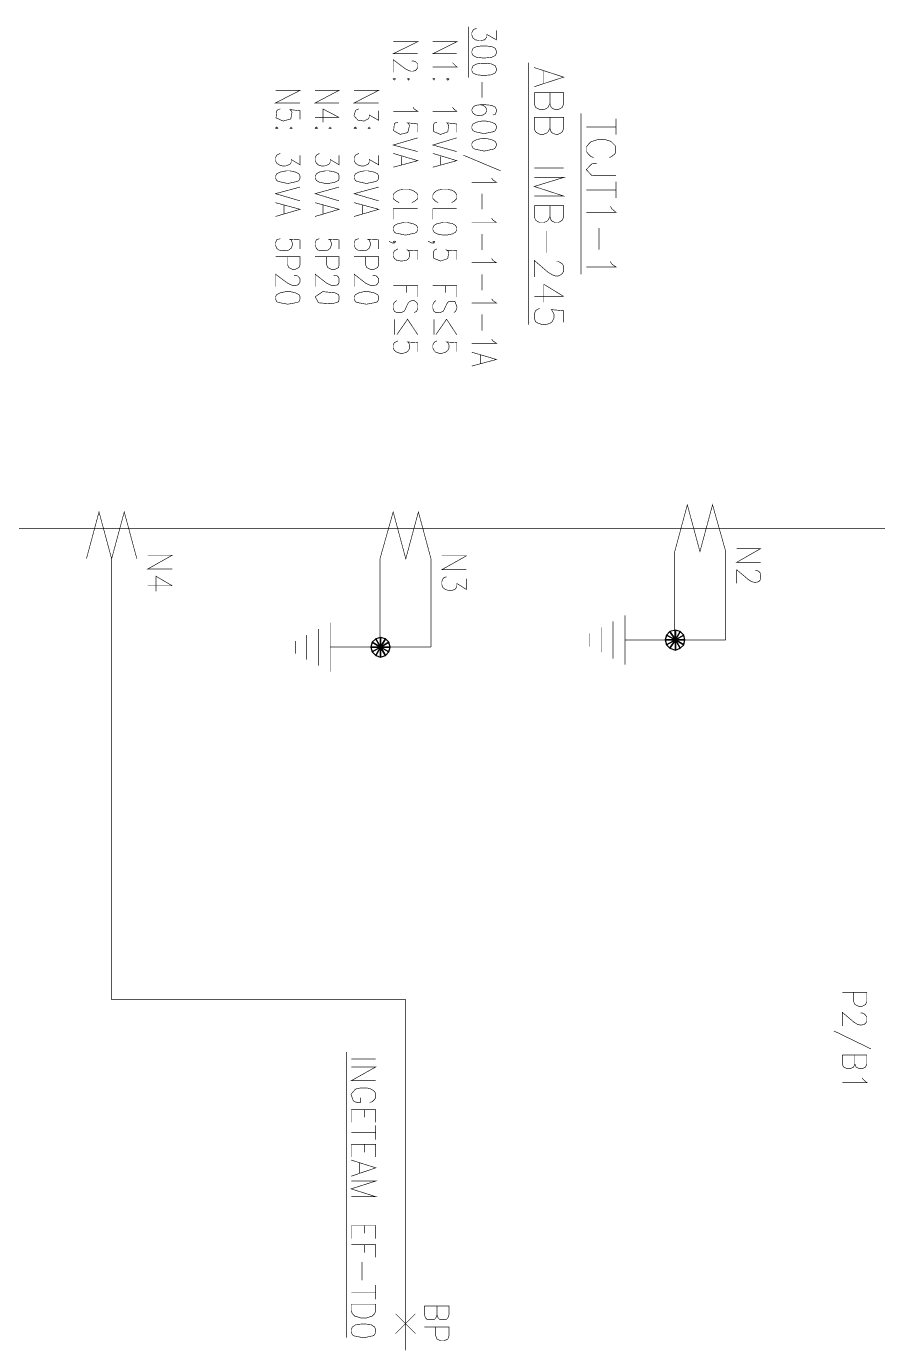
# Model space of a CAD drawing. Extents: x 0.1 to 11.6, y 0.2 to 16.4.
# Drawn here: x 4.391 to 5.572, y 9.107 to 10.938 of the extents above; entities that cross this region are included whole.
import ezdxf

# ---------------------------------------------------------------- set-up
doc = ezdxf.new("R2010")
doc.units = 0
doc.header["$MEASUREMENT"] = 0

msp = doc.modelspace()

# ---------------------------------------------------------------- linework, layer by layer
at = {"color": 0, "const_width": 0.000833}
for points in [[(5.00418, 10.9375), (5.00418, 10.8666)], [(5.04335, 10.9325), (5.04335, 10.9192), (5.03, 10.9267), (5.03, 10.9233), (5.02832, 10.9208), (5.02669, 10.9192), (5.02165, 10.9183), (5.01915, 10.9183), (5.01417, 10.9192), (5.01085, 10.9217), (5.00917, 10.9258), (5.00917, 10.9291), (5.01085, 10.9325), (5.01247, 10.9341), (5.01585, 10.935)], [(4.90001, 10.9167), (4.93419, 10.9167), (4.90001, 10.9), (4.93419, 10.9)], [(4.95503, 10.9167), (4.98833, 10.9167), (4.95503, 10.9), (4.98833, 10.9)], [(4.92583, 10.89), (4.92751, 10.89), (4.93083, 10.8892), (4.93419, 10.8858), (4.93419, 10.8808), (4.93251, 10.8783), (4.93083, 10.8766), (4.92751, 10.8758), (4.92415, 10.8758), (4.92165, 10.8766), (4.91667, 10.8792), (4.90001, 10.8917), (4.90001, 10.8741)], [(4.98247, 10.8875), (4.98833, 10.8817), (4.95503, 10.8817)], [(5.08751, 10.8875), (5.08751, 10.5241)], [(5.09581, 10.8808), (5.13667, 10.8675), (5.09581, 10.8542)], [(5.10915, 10.8758), (5.10915, 10.8592)], [(5.02333, 10.8608), (5.02333, 10.8391)], [(4.73665, 10.8492), (4.77083, 10.8492), (4.73665, 10.8317), (4.77083, 10.8317)], [(4.79167, 10.8492), (4.82497, 10.8492), (4.79167, 10.8317), (4.82497, 10.8317)], [(4.84581, 10.8492), (4.87999, 10.8492), (4.84581, 10.8317), (4.87999, 10.8317)], [(5.09581, 10.8458), (5.13667, 10.8458), (5.13667, 10.8308), (5.13499, 10.8258), (5.13249, 10.8242), (5.12918, 10.8225), (5.125, 10.8225), (5.12082, 10.8242), (5.11919, 10.8258), (5.11751, 10.8308), (5.11751, 10.8458)], [(5.11751, 10.8308), (5.11501, 10.8258), (5.11333, 10.8242), (5.10915, 10.8225), (5.10335, 10.8225), (5.09999, 10.8242), (5.0975, 10.8258), (5.09581, 10.8308), (5.09581, 10.8458)], [(4.77083, 10.8091), (4.77083, 10.8208), (4.75667, 10.8225), (4.75836, 10.8208), (4.7595, 10.8187), (4.75792, 10.8096), (4.74718, 10.8065), (4.73742, 10.811), (4.73833, 10.8205), (4.74001, 10.8225), (4.74333, 10.8233)], [(4.82497, 10.8116), (4.80251, 10.8233), (4.80251, 10.805)], [(4.87999, 10.8208), (4.87999, 10.8075), (4.86664, 10.815), (4.86664, 10.8116), (4.86578, 10.8099), (4.85954, 10.8065), (4.85081, 10.8079), (4.8456, 10.8139), (4.8476, 10.821), (4.84918, 10.8225), (4.85249, 10.8233)], [(4.92751, 10.8258), (4.92914, 10.8233), (4.93419, 10.82), (4.90001, 10.82)], [(4.98247, 10.8258), (4.98415, 10.8233), (4.98833, 10.82), (4.95503, 10.82)], [(5.03836, 10.815), (5.04167, 10.8158), (5.04335, 10.82), (5.04335, 10.8225), (5.04167, 10.8258), (5.03668, 10.8283), (5.02832, 10.8292), (5.02083, 10.8292), (5.01417, 10.8283), (5.01085, 10.8258), (5.00917, 10.8225), (5.00917, 10.8208), (5.01085, 10.8175), (5.01417, 10.815), (5.01915, 10.8141), (5.02083, 10.8141), (5.02501, 10.815), (5.02832, 10.8175), (5.03, 10.8208), (5.03, 10.8225), (5.02832, 10.8258), (5.02501, 10.8283), (5.02083, 10.8292)], [(5.16086, 10.8175), (5.16086, 10.5941)], [(4.82497, 10.8116), (4.79167, 10.8116)], [(4.93419, 10.7908), (4.93419, 10.8025), (4.91997, 10.8041), (4.92165, 10.8025), (4.92258, 10.8), (4.92025, 10.7906), (4.90972, 10.7881), (4.90056, 10.7932), (4.90164, 10.8024), (4.90332, 10.8041), (4.90668, 10.805)], [(4.98833, 10.7908), (4.98833, 10.8025), (4.97418, 10.8041), (4.97586, 10.8025), (4.977, 10.8005), (4.97581, 10.7917), (4.96576, 10.788), (4.95622, 10.792), (4.95606, 10.8019), (4.95751, 10.8041), (4.96083, 10.805)], [(5.09581, 10.8116), (5.13667, 10.8116), (5.13667, 10.7967), (5.13499, 10.7917), (5.13249, 10.79), (5.12918, 10.7883), (5.125, 10.7883), (5.12082, 10.79), (5.11919, 10.7917), (5.11751, 10.7967), (5.11751, 10.8116)], [(5.11751, 10.7967), (5.11501, 10.7917), (5.11333, 10.79), (5.10915, 10.7883), (5.10335, 10.7883), (5.09999, 10.79), (5.0975, 10.7917), (5.09581, 10.7967), (5.09581, 10.8116)], [(5.20915, 10.81), (5.20915, 10.7875)], [(4.93419, 10.7833), (4.90001, 10.7733), (4.93419, 10.7642)], [(4.98833, 10.7833), (4.95503, 10.7733), (4.98833, 10.7642)], [(5.20915, 10.7983), (5.16835, 10.7983)], [(5.19997, 10.7558), (5.20335, 10.7575), (5.20751, 10.7608), (5.20882, 10.7629), (5.20876, 10.7719), (5.20204, 10.7784), (5.19997, 10.7791), (5.19417, 10.7808), (5.18419, 10.7808), (5.17833, 10.7791), (5.17415, 10.7775), (5.17085, 10.7741), (5.16835, 10.7708), (5.16835, 10.7642), (5.17085, 10.7608), (5.17415, 10.7575), (5.17833, 10.7558)], [(4.77083, 10.7592), (4.77083, 10.7458), (4.75836, 10.7533), (4.75836, 10.7491), (4.75667, 10.7466), (4.75499, 10.7458), (4.75, 10.7441), (4.74669, 10.7441), (4.74164, 10.7458), (4.73833, 10.7483), (4.73665, 10.7516), (4.73665, 10.7558), (4.73833, 10.7592), (4.74333, 10.7617)], [(4.82497, 10.7592), (4.82497, 10.7458), (4.8125, 10.7533), (4.8125, 10.7491), (4.81082, 10.7466), (4.80919, 10.7458), (4.80414, 10.7441), (4.80083, 10.7441), (4.79585, 10.7458), (4.79335, 10.7483), (4.79167, 10.7516), (4.79167, 10.7558), (4.79335, 10.7592), (4.79497, 10.76), (4.79753, 10.7617)], [(4.87999, 10.7592), (4.87999, 10.7458), (4.86664, 10.7533), (4.86664, 10.7491), (4.86501, 10.7466), (4.86333, 10.7458), (4.85915, 10.7441), (4.85585, 10.7441), (4.85086, 10.7458), (4.8475, 10.7483), (4.84581, 10.7516), (4.84581, 10.7558), (4.8475, 10.7592), (4.85249, 10.7617)], [(4.90001, 10.7617), (4.93419, 10.7516), (4.90001, 10.7425)], [(4.91168, 10.7575), (4.91168, 10.7458)], [(4.95503, 10.7617), (4.98833, 10.7516), (4.95503, 10.7425)], [(4.96582, 10.7575), (4.96582, 10.7458)], [(5.04915, 10.7375), (4.9975, 10.7592)], [(5.20915, 10.7308), (5.17833, 10.7308), (5.17551, 10.7312), (5.16813, 10.7392), (5.17551, 10.7471), (5.17833, 10.7475), (5.18251, 10.7475)], [(5.03668, 10.7275), (5.03836, 10.725), (5.04335, 10.7216), (5.00917, 10.7216)], [(5.09581, 10.7283), (5.13667, 10.7283), (5.09581, 10.7158), (5.13667, 10.7025), (5.09581, 10.7025)], [(5.13667, 10.7416), (5.09581, 10.7416)], [(4.77083, 10.715), (4.73665, 10.7058), (4.77083, 10.6958)], [(4.82497, 10.715), (4.79167, 10.7058), (4.82497, 10.6958)], [(4.87999, 10.715), (4.84581, 10.7058), (4.87999, 10.6958)], [(4.92583, 10.6933), (4.92914, 10.695), (4.93251, 10.6975), (4.93419, 10.6992), (4.93419, 10.7042), (4.93251, 10.7067), (4.92914, 10.7092), (4.92583, 10.7108), (4.92165, 10.7116), (4.91336, 10.7116), (4.90831, 10.7108), (4.905, 10.7092), (4.90169, 10.7067), (4.90001, 10.7042), (4.90001, 10.6992), (4.90169, 10.6975), (4.905, 10.695), (4.90831, 10.6933)], [(4.98085, 10.6933), (4.98415, 10.695), (4.98833, 10.6992), (4.98833, 10.7042), (4.98665, 10.7067), (4.98415, 10.7092), (4.98085, 10.7108), (4.97586, 10.7116), (4.9675, 10.7116), (4.96251, 10.7108), (4.95915, 10.7092), (4.95665, 10.7067), (4.95503, 10.7042), (4.95503, 10.6992), (4.95915, 10.695), (4.96251, 10.6933)], [(5.20915, 10.7108), (5.16835, 10.7108)], [(5.20915, 10.7225), (5.20915, 10.7)], [(4.73665, 10.6933), (4.77083, 10.6841), (4.73665, 10.6742)], [(4.74832, 10.69), (4.74832, 10.6775)], [(4.79167, 10.6933), (4.82497, 10.6841), (4.79167, 10.6742)], [(4.80251, 10.69), (4.80251, 10.6775)], [(4.84581, 10.6933), (4.87999, 10.6841), (4.84581, 10.6742)], [(4.85747, 10.69), (4.85747, 10.6775)], [(5.02333, 10.7058), (5.02333, 10.6841)], [(4.93419, 10.685), (4.90001, 10.685), (4.90001, 10.67)], [(4.98833, 10.685), (4.95503, 10.685), (4.95503, 10.67)], [(5.03668, 10.6717), (5.03836, 10.6692), (5.04335, 10.6658), (5.00917, 10.6658)], [(5.09581, 10.6892), (5.13667, 10.6892), (5.13667, 10.6742), (5.13499, 10.6692), (5.13249, 10.6675), (5.12918, 10.6658), (5.125, 10.6658), (5.12082, 10.6675), (5.11919, 10.6692), (5.11751, 10.6742), (5.11751, 10.6892)], [(5.11751, 10.6742), (5.11501, 10.6692), (5.11333, 10.6675), (5.10915, 10.6658), (5.10335, 10.6658), (5.09999, 10.6675), (5.0975, 10.6692), (5.09581, 10.6742), (5.09581, 10.6892)], [(5.20167, 10.6883), (5.20335, 10.685), (5.20915, 10.68), (5.16835, 10.68)], [(5.11333, 10.6541), (5.11333, 10.6241)], [(5.18582, 10.6583), (5.18582, 10.6283)], [(4.77083, 10.6292), (4.77083, 10.6417), (4.75667, 10.6425), (4.75836, 10.6417), (4.75999, 10.6375), (4.75999, 10.6342), (4.75836, 10.63), (4.75499, 10.6275), (4.75, 10.6266), (4.74669, 10.6266), (4.74164, 10.6275), (4.73833, 10.63), (4.73665, 10.6342), (4.73665, 10.6375), (4.73833, 10.6417), (4.74001, 10.6425), (4.74333, 10.6433)], [(4.82497, 10.6292), (4.82497, 10.6417), (4.81082, 10.6425), (4.8125, 10.6417), (4.81418, 10.6375), (4.81418, 10.6342), (4.8125, 10.63), (4.80919, 10.6275), (4.80414, 10.6266), (4.80083, 10.6266), (4.79585, 10.6275), (4.79335, 10.63), (4.79167, 10.6342), (4.79167, 10.6375), (4.79335, 10.6417), (4.79497, 10.6425), (4.79753, 10.6433)], [(4.87999, 10.6292), (4.87999, 10.6417), (4.86501, 10.6425), (4.86664, 10.6417), (4.86833, 10.6375), (4.86833, 10.6342), (4.86664, 10.63), (4.86333, 10.6275), (4.85915, 10.6266), (4.85585, 10.6266), (4.85086, 10.6275), (4.8475, 10.63), (4.84581, 10.6342), (4.84581, 10.6375), (4.8475, 10.6417), (4.84918, 10.6425), (4.85249, 10.6433)], [(4.90169, 10.6375), (4.90001, 10.6392), (4.90169, 10.64), (4.90332, 10.6392), (4.90169, 10.6375), (4.89833, 10.6375), (4.89501, 10.6392), (4.89415, 10.64)], [(4.95665, 10.6375), (4.95503, 10.6392), (4.95665, 10.64), (4.95751, 10.6392), (4.95665, 10.6375), (4.95335, 10.6375), (4.94997, 10.6392), (4.94835, 10.64)], [(5.02333, 10.65), (5.02333, 10.6275)], [(4.73665, 10.6183), (4.77083, 10.6183), (4.77083, 10.6075), (4.76915, 10.6033), (4.76417, 10.6008), (4.75999, 10.6008), (4.75499, 10.6033), (4.75331, 10.6075), (4.75331, 10.6183)], [(4.79167, 10.6183), (4.82497, 10.6183), (4.82497, 10.6075), (4.82417, 10.6033), (4.81917, 10.6008), (4.81418, 10.6008), (4.80919, 10.6033), (4.80751, 10.6075), (4.80751, 10.6183)], [(4.84581, 10.6183), (4.87999, 10.6183), (4.87999, 10.6075), (4.87831, 10.6033), (4.87332, 10.6008), (4.86833, 10.6008), (4.86333, 10.6033), (4.86165, 10.6075), (4.86165, 10.6183)], [(4.93419, 10.6142), (4.93419, 10.6266), (4.91997, 10.6275), (4.92165, 10.6266), (4.92253, 10.6233), (4.92253, 10.6191), (4.92165, 10.6158), (4.91835, 10.6133), (4.91336, 10.6125), (4.91, 10.6125), (4.905, 10.6133), (4.90169, 10.6158), (4.90001, 10.6191), (4.90001, 10.6233), (4.90169, 10.6266), (4.90668, 10.6292)], [(4.98833, 10.6142), (4.98833, 10.6266), (4.97418, 10.6275), (4.97586, 10.6266), (4.977, 10.6246), (4.97581, 10.6157), (4.96565, 10.6123), (4.95606, 10.6163), (4.95606, 10.6255), (4.95751, 10.6275), (4.96083, 10.6292)], [(5.03668, 10.6158), (5.03836, 10.6133), (5.04335, 10.61), (5.00917, 10.61)], [(5.12668, 10.6117), (5.12918, 10.6117), (5.13249, 10.61), (5.13499, 10.6083), (5.13667, 10.605), (5.13667, 10.5983), (5.13499, 10.595), (5.13249, 10.5933), (5.12918, 10.5916), (5.125, 10.5916), (5.12082, 10.5933), (5.11501, 10.5967), (5.09581, 10.6133), (5.09581, 10.59)], [(5.20167, 10.6117), (5.20335, 10.6083), (5.20915, 10.6042), (5.16835, 10.6042)], [(4.76247, 10.5925), (4.76417, 10.5925), (4.76753, 10.5916), (4.76915, 10.59), (4.77083, 10.5875), (4.77083, 10.5833), (4.76915, 10.5808), (4.76753, 10.5792), (4.76417, 10.5783), (4.76167, 10.5783), (4.75836, 10.5792), (4.75331, 10.5817), (4.73665, 10.5941), (4.73665, 10.5767)], [(4.81749, 10.5925), (4.81917, 10.5925), (4.82249, 10.5916), (4.82417, 10.59), (4.82497, 10.5875), (4.82497, 10.5833), (4.82417, 10.5808), (4.82249, 10.5792), (4.81917, 10.5783), (4.81581, 10.5783), (4.8125, 10.5792), (4.80751, 10.5817), (4.79167, 10.5941), (4.79167, 10.5767)], [(4.87169, 10.5925), (4.87332, 10.5925), (4.87668, 10.5916), (4.87831, 10.59), (4.87999, 10.5875), (4.87999, 10.5833), (4.87831, 10.5808), (4.87668, 10.5792), (4.87332, 10.5783), (4.87001, 10.5783), (4.86664, 10.5792), (4.86165, 10.5817), (4.84581, 10.5941), (4.84581, 10.5767)], [(5.02333, 10.5941), (5.02333, 10.5717)], [(5.13667, 10.5633), (5.10915, 10.58), (5.10915, 10.555)], [(4.90001, 10.5783), (4.93419, 10.5783), (4.93419, 10.5625)], [(4.91835, 10.5783), (4.91835, 10.5683)], [(4.95503, 10.5783), (4.98833, 10.5783), (4.98833, 10.5625)], [(4.9725, 10.5783), (4.9725, 10.5683)], [(5.13667, 10.5633), (5.09581, 10.5633)], [(4.92914, 10.5408), (4.93251, 10.5425), (4.93419, 10.5467), (4.93419, 10.5517), (4.93251, 10.555), (4.92914, 10.5575), (4.92583, 10.5575), (4.92253, 10.5558), (4.92165, 10.555), (4.91997, 10.5525), (4.91667, 10.545), (4.91499, 10.5425), (4.91336, 10.5417), (4.91, 10.5408), (4.905, 10.5408), (4.90169, 10.5425), (4.90001, 10.5467), (4.90001, 10.5517), (4.90169, 10.555), (4.905, 10.5575)], [(4.98415, 10.5408), (4.98665, 10.5425), (4.98833, 10.5467), (4.9885, 10.5488), (4.98562, 10.5565), (4.9776, 10.5563), (4.97586, 10.555), (4.97418, 10.5525), (4.97081, 10.545), (4.96918, 10.5425), (4.9675, 10.5417), (4.96419, 10.5408), (4.95915, 10.5408), (4.95665, 10.5425), (4.95503, 10.5467), (4.95503, 10.5517), (4.95665, 10.555), (4.95915, 10.5575)], [(5.03668, 10.56), (5.03836, 10.5575), (5.04335, 10.5541), (5.00917, 10.5541)], [(5.13667, 10.5275), (5.13667, 10.5433), (5.11919, 10.545), (5.12082, 10.5433), (5.12332, 10.5383), (5.12332, 10.5333), (5.12082, 10.5283), (5.11751, 10.5258), (5.11165, 10.5241), (5.10747, 10.5241), (5.10167, 10.5258), (5.0975, 10.5283), (5.09581, 10.5333), (5.09581, 10.5383), (5.0975, 10.5433), (5.09999, 10.545), (5.10335, 10.5467)], [(4.90169, 10.5316), (4.90169, 10.51)], [(4.93419, 10.51), (4.91997, 10.5316), (4.905, 10.51)], [(4.95665, 10.5316), (4.95665, 10.51)], [(4.98833, 10.51), (4.97418, 10.5316), (4.95915, 10.51)], [(5.02333, 10.5383), (5.02333, 10.5158)], [(4.93419, 10.4867), (4.93419, 10.4991), (4.91997, 10.5), (4.92165, 10.4991), (4.92253, 10.4958), (4.92253, 10.4916), (4.92165, 10.4883), (4.91835, 10.4858), (4.91336, 10.4842), (4.91, 10.4842), (4.905, 10.4858), (4.90169, 10.4883), (4.90001, 10.4916), (4.90001, 10.4958), (4.90169, 10.4991), (4.90668, 10.5016)], [(4.98833, 10.4867), (4.98833, 10.4991), (4.97418, 10.5), (4.97586, 10.4991), (4.97749, 10.4958), (4.97749, 10.4916), (4.97586, 10.4883), (4.9725, 10.4858), (4.9675, 10.4842), (4.96419, 10.4842), (4.95915, 10.4858), (4.95665, 10.4883), (4.95503, 10.4916), (4.95503, 10.4958), (4.95665, 10.4991), (4.95751, 10.5), (4.96083, 10.5016)], [(5.03668, 10.5042), (5.03836, 10.5016), (5.04335, 10.4983), (5.00917, 10.4983)], [(5.00917, 10.4858), (5.04335, 10.4758), (5.00917, 10.4666)], [(5.02083, 10.4825), (5.02083, 10.47)], [(5.29085, 10.2092), (5.30832, 10.2741), (5.32585, 10.2092), (5.34332, 10.2741), (5.36165, 10.2092)], [(4.47418, 10.1992), (4.49164, 10.2642), (4.50917, 10.1992), (4.52669, 10.2642), (4.54417, 10.1992)], [(4.88167, 10.1992), (4.90001, 10.2642), (4.91749, 10.1992), (4.935, 10.2642), (4.95247, 10.1992)], [(7.48503, 10.2416), (3.02501, 10.2416)], [(4.50917, 10.1992), (4.50917, 9.58751), (4.91749, 9.58751), (4.91749, 9.10081)], [(4.55919, 10.2042), (4.59332, 10.2042), (4.55919, 10.185), (4.59332, 10.185)], [(4.88167, 10.1992), (4.88167, 10.0767)], [(4.95247, 10.1992), (4.95247, 10.0767)], [(4.9675, 10.2033), (5.00168, 10.2033), (4.9675, 10.1841), (5.00168, 10.1841)], [(5.29085, 10.2092), (5.29085, 10.0866)], [(5.36165, 10.2092), (5.36165, 10.0866)], [(5.37668, 10.2133), (5.41, 10.2133), (5.37668, 10.1942), (5.41, 10.1942)], [(5.4025, 10.1833), (5.40419, 10.1833), (5.4075, 10.1816), (5.40918, 10.18), (5.41, 10.1775), (5.41, 10.1717), (5.40918, 10.1692), (5.4075, 10.1675), (5.40419, 10.1667), (5.40082, 10.1667), (5.39751, 10.1675), (5.39253, 10.1708), (5.37668, 10.1841), (5.37668, 10.165)], [(4.59332, 10.1617), (4.55919, 10.1617)], [(4.59332, 10.1617), (4.57086, 10.175), (4.57086, 10.1541)], [(5.00168, 10.1717), (5.00168, 10.1566), (4.98833, 10.165), (4.98833, 10.1608), (4.98665, 10.1575), (4.98503, 10.1566), (4.98085, 10.155), (4.97749, 10.155), (4.9725, 10.1566), (4.96918, 10.1591), (4.9675, 10.1633), (4.9675, 10.1675), (4.96918, 10.1717), (4.97081, 10.1733), (4.97418, 10.1742)], [(4.8125, 10.1108), (4.8125, 10.0425)], [(5.18918, 10.1042), (5.18918, 10.0692)], [(5.20503, 10.1125), (5.20503, 10.0608)], [(5.22168, 10.1208), (5.22168, 10.0525)], [(4.78, 10.0933), (4.78, 10.0591)], [(4.79665, 10.1017), (4.79665, 10.0508)], [(5.17253, 10.0958), (5.17253, 10.0775)], [(5.36165, 10.0866), (5.22168, 10.0866)], [(4.76417, 10.085), (4.76417, 10.0675)], [(4.95247, 10.0767), (4.8125, 10.0767)], [(5.52333, 9.5975), (5.55751, 9.5975), (5.55751, 9.58496), (5.55583, 9.58083), (5.55083, 9.57835), (5.54585, 9.57835), (5.54085, 9.58083), (5.53917, 9.58496), (5.53917, 9.5975)], [(5.54915, 9.56917), (5.55083, 9.56917), (5.55414, 9.56749), (5.55583, 9.56581), (5.55751, 9.56332), (5.55751, 9.55751), (5.55583, 9.55496), (5.55414, 9.55333), (5.55083, 9.55246), (5.54753, 9.55246), (5.54417, 9.55333), (5.53917, 9.55664), (5.52333, 9.56999), (5.52333, 9.55083)], [(5.56332, 9.51915), (5.51167, 9.54417)], [(4.83501, 9.51497), (4.83501, 9.11833)], [(4.87582, 9.50499), (4.84169, 9.50499)], [(5.52333, 9.51079), (5.55751, 9.51079), (5.55751, 9.49832), (5.55583, 9.49414), (5.55083, 9.49164), (5.54753, 9.49164), (5.54249, 9.49414), (5.54085, 9.49832), (5.54085, 9.51079)], [(5.54085, 9.49832), (5.53917, 9.49414), (5.53418, 9.49164), (5.53, 9.49164), (5.52501, 9.49414), (5.52333, 9.49832), (5.52333, 9.51079)], [(4.84169, 9.49414), (4.87582, 9.49414), (4.84169, 9.47499), (4.87582, 9.47499)], [(4.86751, 9.44499), (4.87082, 9.44581), (4.87418, 9.44917), (4.87582, 9.45167), (4.87582, 9.45665), (4.87418, 9.45996), (4.87082, 9.46251), (4.86751, 9.46414), (4.86333, 9.465), (4.85499, 9.465), (4.84999, 9.46414), (4.84754, 9.46326), (4.84142, 9.45611), (4.84457, 9.44738), (4.84668, 9.44581), (4.84999, 9.44499), (4.85499, 9.44499), (4.85499, 9.45167)], [(5.55083, 9.47917), (5.55251, 9.47667), (5.55751, 9.4725), (5.52333, 9.4725)], [(4.84169, 9.435), (4.87582, 9.435), (4.87582, 9.41749)], [(4.84169, 9.435), (4.84169, 9.41749)], [(4.86003, 9.435), (4.86003, 9.42415)], [(4.87582, 9.41331), (4.87582, 9.39333)], [(4.87582, 9.40332), (4.84169, 9.40332)], [(4.84169, 9.38667), (4.87582, 9.38667), (4.87582, 9.36914)], [(4.84169, 9.38667), (4.84169, 9.36914)], [(4.86003, 9.38667), (4.86003, 9.37582)], [(4.84169, 9.36496), (4.87582, 9.35417), (4.84169, 9.3425)], [(4.85335, 9.36083), (4.85335, 9.34662)], [(4.84169, 9.33583), (4.87582, 9.33583), (4.84169, 9.32497), (4.87582, 9.31413), (4.84169, 9.31413)], [(4.84169, 9.27414), (4.87582, 9.27414), (4.87582, 9.25581)], [(4.84169, 9.27414), (4.84169, 9.25581)], [(4.86003, 9.27414), (4.86003, 9.26329)], [(4.84169, 9.2475), (4.87582, 9.2475), (4.87582, 9.22999)], [(4.86003, 9.2475), (4.86003, 9.23665)], [(4.85667, 9.22331), (4.85667, 9.19829)], [(4.87582, 9.19168), (4.87582, 9.17165)], [(4.87582, 9.18164), (4.84169, 9.18164)], [(4.94336, 9.16249), (4.97749, 9.16249), (4.97749, 9.15001), (4.97586, 9.14583), (4.97418, 9.14415), (4.97081, 9.14333), (4.9675, 9.14333), (4.96419, 9.14415), (4.96251, 9.14583), (4.96083, 9.15001), (4.96083, 9.16249)], [(4.96083, 9.15001), (4.95915, 9.14583), (4.95751, 9.14415), (4.95503, 9.14333), (4.94997, 9.14333), (4.94667, 9.14415), (4.94499, 9.14583), (4.94336, 9.15001), (4.94336, 9.16249)], [(4.90332, 9.15164), (4.93083, 9.12414)], [(4.90332, 9.12414), (4.93083, 9.15164)], [(4.94336, 9.13331), (4.97749, 9.13331), (4.97749, 9.12082), (4.97586, 9.11664), (4.97081, 9.11415), (4.96582, 9.11415), (4.96083, 9.11664), (4.95915, 9.12082), (4.95915, 9.13331)]]:
    msp.add_lwpolyline(points, dxfattribs=at)
for points in [[(5.04335, 10.9033), (5.04167, 10.9075), (5.03668, 10.91), (5.02832, 10.9108), (5.02333, 10.9108), (5.01585, 10.91), (5.01085, 10.9075), (5.00917, 10.9033), (5.00917, 10.9008), (5.01085, 10.8975), (5.01585, 10.895), (5.02333, 10.8942), (5.02832, 10.8942), (5.03668, 10.895), (5.04167, 10.8975), (5.04335, 10.9008), (5.04335, 10.9033)], [(5.04335, 10.8792), (5.04167, 10.8833), (5.03668, 10.8858), (5.02832, 10.8867), (5.02333, 10.8867), (5.01585, 10.8858), (5.01085, 10.8833), (5.00917, 10.8792), (5.00917, 10.8766), (5.01085, 10.8733), (5.01585, 10.8708), (5.02333, 10.87), (5.02832, 10.87), (5.03668, 10.8708), (5.04167, 10.8733), (5.04335, 10.8766), (5.04335, 10.8792)], [(4.90332, 10.865), (4.90169, 10.8658), (4.90001, 10.865), (4.90169, 10.8633), (4.90332, 10.865)], [(4.92253, 10.865), (4.92165, 10.8658), (4.91997, 10.865), (4.92165, 10.8633), (4.92253, 10.865)], [(4.95751, 10.865), (4.95665, 10.8658), (4.95503, 10.865), (4.95665, 10.8633), (4.95751, 10.865)], [(4.97749, 10.865), (4.97586, 10.8658), (4.97418, 10.865), (4.97586, 10.8633), (4.97749, 10.865)], [(5.04335, 10.7992), (5.04167, 10.8025), (5.03668, 10.805), (5.02832, 10.8066), (5.02333, 10.8066), (5.01585, 10.805), (5.01085, 10.8025), (5.00917, 10.7992), (5.00917, 10.7967), (5.01085, 10.7933), (5.01297, 10.7919), (5.02626, 10.7891), (5.0395, 10.7919), (5.04167, 10.7933), (5.04335, 10.7967), (5.04335, 10.7992)], [(4.74001, 10.7967), (4.73833, 10.7983), (4.73665, 10.7967), (4.73833, 10.7958), (4.74001, 10.7967)], [(4.75999, 10.7967), (4.75836, 10.7983), (4.75667, 10.7967), (4.75836, 10.7958), (4.75999, 10.7967)], [(4.79497, 10.7967), (4.79335, 10.7983), (4.79167, 10.7967), (4.79335, 10.7958), (4.79497, 10.7967)], [(4.81418, 10.7967), (4.8125, 10.7983), (4.81082, 10.7967), (4.8125, 10.7958), (4.81418, 10.7967)], [(4.84918, 10.7967), (4.8475, 10.7983), (4.84581, 10.7967), (4.8475, 10.7958), (4.84918, 10.7967)], [(4.86833, 10.7967), (4.86664, 10.7983), (4.86501, 10.7967), (4.86664, 10.7958), (4.86833, 10.7967)], [(5.04335, 10.775), (5.04167, 10.7783), (5.03668, 10.7808), (5.02832, 10.7825), (5.02333, 10.7825), (5.01585, 10.7808), (5.01085, 10.7783), (5.00917, 10.775), (5.00917, 10.7725), (5.01085, 10.7692), (5.01297, 10.7677), (5.02626, 10.7649), (5.0395, 10.7677), (5.04167, 10.7692), (5.04335, 10.7725), (5.04335, 10.775)], [(4.77083, 10.73), (4.76915, 10.7333), (4.76417, 10.7358), (4.75667, 10.7375), (4.75168, 10.7375), (4.74333, 10.7358), (4.73833, 10.7333), (4.73665, 10.73), (4.73665, 10.7275), (4.73833, 10.7242), (4.74046, 10.7228), (4.75375, 10.7199), (4.76699, 10.7228), (4.76915, 10.7242), (4.77083, 10.7275), (4.77083, 10.73)], [(4.82497, 10.73), (4.82417, 10.7333), (4.81917, 10.7358), (4.81082, 10.7375), (4.80583, 10.7375), (4.79753, 10.7358), (4.79335, 10.7333), (4.79167, 10.73), (4.79167, 10.7275), (4.79335, 10.7242), (4.79753, 10.7217), (4.80583, 10.72), (4.81082, 10.72), (4.81917, 10.7217), (4.82417, 10.7242), (4.82497, 10.7275), (4.82497, 10.73)], [(4.87999, 10.73), (4.87831, 10.7333), (4.87332, 10.7358), (4.86501, 10.7375), (4.86003, 10.7375), (4.85249, 10.7358), (4.8475, 10.7333), (4.84581, 10.73), (4.84581, 10.7275), (4.8475, 10.7242), (4.84961, 10.7228), (4.8629, 10.7199), (4.87619, 10.7228), (4.87831, 10.7242), (4.87999, 10.7275), (4.87999, 10.73)], [(4.93419, 10.6583), (4.93251, 10.6617), (4.92751, 10.6642), (4.91997, 10.6658), (4.91499, 10.6658), (4.90668, 10.6642), (4.90169, 10.6617), (4.90001, 10.6583), (4.90001, 10.6558), (4.90169, 10.6525), (4.90381, 10.6511), (4.91704, 10.6483), (4.93033, 10.6511), (4.93251, 10.6525), (4.93419, 10.6558), (4.93419, 10.6583)], [(4.98833, 10.6583), (4.98665, 10.6617), (4.98247, 10.6642), (4.97418, 10.6658), (4.96918, 10.6658), (4.96083, 10.6642), (4.95665, 10.6617), (4.95503, 10.6583), (4.95503, 10.6558), (4.95665, 10.6525), (4.96083, 10.65), (4.96918, 10.6483), (4.97418, 10.6483), (4.98247, 10.65), (4.98665, 10.6525), (4.98833, 10.6558), (4.98833, 10.6583)], [(4.77083, 10.5625), (4.76915, 10.5658), (4.76417, 10.5683), (4.75667, 10.57), (4.75168, 10.57), (4.74333, 10.5683), (4.73833, 10.5658), (4.73665, 10.5625), (4.73665, 10.56), (4.73833, 10.5558), (4.74154, 10.5547), (4.75379, 10.5524), (4.76594, 10.5547), (4.76915, 10.5558), (4.77083, 10.56), (4.77083, 10.5625)], [(4.82497, 10.5625), (4.82417, 10.5658), (4.81933, 10.5682), (4.80225, 10.5699), (4.79178, 10.5628), (4.79617, 10.5544), (4.81369, 10.553), (4.81917, 10.5541), (4.82417, 10.5558), (4.82497, 10.56), (4.82497, 10.5625)], [(4.87999, 10.5625), (4.87831, 10.5658), (4.87332, 10.5683), (4.86501, 10.57), (4.86003, 10.57), (4.85249, 10.5683), (4.8475, 10.5658), (4.84581, 10.5625), (4.84581, 10.56), (4.8475, 10.5558), (4.85064, 10.5547), (4.86279, 10.5524), (4.87506, 10.5547), (4.87831, 10.5558), (4.87999, 10.56), (4.87999, 10.5625)], [(4.84169, 9.16499), (4.87582, 9.16499), (4.87582, 9.15582), (4.87418, 9.15164), (4.87082, 9.14833), (4.86751, 9.14746), (4.86333, 9.14583), (4.85499, 9.14583), (4.84999, 9.14746), (4.84668, 9.14833), (4.84332, 9.15164), (4.84169, 9.15582), (4.84169, 9.16499)], [(4.87582, 9.12918), (4.87418, 9.13331), (4.86914, 9.13667), (4.86165, 9.13747), (4.85667, 9.13747), (4.84831, 9.13667), (4.84332, 9.13331), (4.84169, 9.12918), (4.84169, 9.12663), (4.84332, 9.1225), (4.84543, 9.1211), (4.85872, 9.11828), (4.87201, 9.1211), (4.87418, 9.1225), (4.87582, 9.12663), (4.87582, 9.12918)]]:
    msp.add_lwpolyline(points, close=True, dxfattribs=at)
at = {"color": 0}
for points in [[(4.87582, 10.0883), (4.87082, 10.0833), (4.88249, 10.0767)], [(4.88249, 10.09), (4.87582, 10.0883), (4.88249, 10.0767)], [(4.88917, 10.0883), (4.88249, 10.09), (4.88249, 10.0767)], [(4.89415, 10.0833), (4.88917, 10.0883), (4.88249, 10.0767)], [(5.27919, 10.0933), (5.2775, 10.0866), (5.29167, 10.0866)], [(5.2775, 10.0866), (5.27919, 10.08), (5.29167, 10.0866)], [(5.28418, 10.0983), (5.27919, 10.0933), (5.29167, 10.0866)], [(5.27919, 10.08), (5.28418, 10.075), (5.29167, 10.0866)], [(5.29167, 10.1), (5.28418, 10.0983), (5.29167, 10.0866)], [(5.28418, 10.075), (5.29167, 10.0725), (5.29167, 10.0866)], [(5.29833, 10.0983), (5.29167, 10.1), (5.29167, 10.0866)], [(5.30333, 10.0933), (5.29833, 10.0983), (5.29167, 10.0866)], [(5.30501, 10.0866), (5.30333, 10.0933), (5.29167, 10.0866)], [(5.29167, 10.0725), (5.29833, 10.075), (5.29167, 10.0866)], [(5.29833, 10.075), (5.30333, 10.08), (5.29167, 10.0866)], [(5.30333, 10.08), (5.30501, 10.0866), (5.29167, 10.0866)], [(4.87082, 10.0833), (4.86914, 10.0767), (4.88249, 10.0767)], [(4.86914, 10.0767), (4.87082, 10.07), (4.88249, 10.0767)], [(4.87082, 10.07), (4.87582, 10.065), (4.88249, 10.0767)], [(4.87582, 10.065), (4.88249, 10.0625), (4.88249, 10.0767)], [(4.89583, 10.0767), (4.89415, 10.0833), (4.88249, 10.0767)], [(4.88249, 10.0625), (4.88917, 10.065), (4.88249, 10.0767)], [(4.88917, 10.065), (4.89415, 10.07), (4.88249, 10.0767)], [(4.89415, 10.07), (4.89583, 10.0767), (4.88249, 10.0767)]]:
    msp.add_lwpolyline(points, close=True, dxfattribs=at)

doc.saveas('drawing.dxf')
